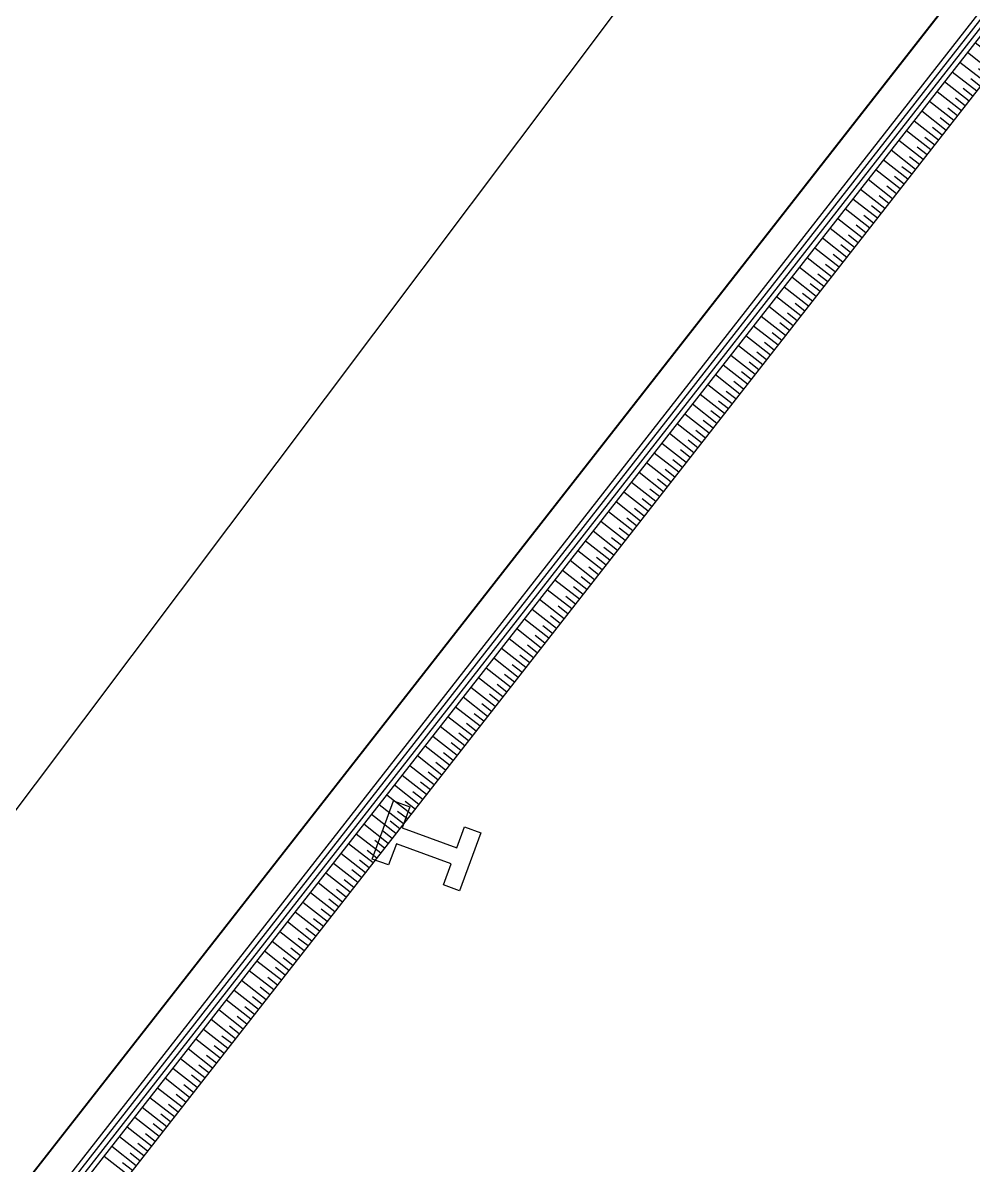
# Model space of a CAD drawing. Extents: x -111898 to 889894, y -2 to 1194865.
# Drawn here: x 565086 to 571220, y 933711 to 941080 of the extents above; entities that cross this region are included whole.
import ezdxf

# ---------------------------------------------------------------- set-up
doc = ezdxf.new("R2010")
doc.units = 0
doc.header["$LTSCALE"] = 10
doc.header["$MEASUREMENT"] = 0
doc.layers.get('Defpoints').update_dxf_attribs({"color": 210})
for name, color, linetype in [('0-WALL', 252, 'Continuous'), ('10平面$0$99平面图例外参$0$A-HATCH-2', 251, 'Continuous'), ('10平面$0$A-LIN-V', 9, 'Continuous'), ('WALL', 252, 'Continuous')]:
    doc.layers.add(name, color=color, linetype=linetype)

# ---------------------------------------------------------------- blocks, each defined once
blk = doc.blocks.new('10平面$0$99平面图例外参$0$$LinePat$填挖边坡')
at = {"color": 0}
for p, q in [((0, 0), (0, -1500)), ((300, 0), (300, -600))]:
    blk.add_line(p, q, dxfattribs=at)
at = {"layer": 'Defpoints', "color": 0}
blk.add_point((600, 0), dxfattribs=at)

msp = doc.modelspace()

# ---------------------------------------------------------------- hatches: boundary and pattern name
at = {"layer": '0-WALL'}
h = msp.add_hatch(dxfattribs=at)
h.set_pattern_fill('草坪或沼泽', color=8, scale=400, angle=-0.200257)
h.set_pattern_definition([(359.79974, (-824318.4, 704905.5), (1605.5824, 1594.398), [240, -48, 64, -48, 240, -960]), (359.79974, (-824398.3, 704953.8), (1605.5824, 1594.398), [160, -120, 240, -120, 160, -800]), (359.79974, (-823836, 705591.9), (1605.5824, 1594.398), [200, -80, 200, -1120]), (359.79974, (-824634.9, 705914.7), (1605.5824, 1594.398), [80, -160, 80, -1280]), (89.79974, (-824474.9, 705914.1), (-1594.398, 1605.5824), [144, -1456]), (89.79974, (-823998.3, 704952.4), (-1594.398, 1605.5824), [160, -1440]), (89.79974, (-823596, 705591), (-1594.398, 1605.5824), [160, -1440]), (44.79974, (-823790.3, 704935.7), (5.5922, 1599.9902), [160, -2102.7417]), (134.79974, (-824206.3, 704937.2), (-1599.9902, 5.5922), [160, -2102.7417]), (63.23469, (-823838.3, 704943.9), (5.5922, 1599.99023), [160, -3417.7088]), (75.7635, (-823918.27, 704952.15), (5.59221, 1599.99023), [160, -6436.969]), (75.7635, (-823516.03, 705590.75), (5.59221, 1599.99023), [128, -6468.969]), (75.7635, (-824442.9, 705914), (5.59221, 1599.99023), [112, -6484.969]), (103.835987, (-824078.27, 704952.7), (5.59221, 1599.99023), [160, -6436.969]), (103.835987, (-823676.03, 705591.3), (5.59221, 1599.99023), [128, -6468.969]), (103.835987, (-824506.9, 705914.2), (5.59221, 1599.99023), [112, -6484.969]), (116.364795, (-824158.3, 704945), (5.5922, 1599.99023), [160, -3417.7069])])
edge = h.paths.add_edge_path()
edge.add_line((741503.08, 933538.38), (741712.87, 934018.57))
edge.add_line((741712.87, 934018.57), (745060.96, 941812.89))
edge.add_line((745060.96, 941812.89), (766890.86, 1001849.76))
edge.add_line((766890.86, 1001849.76), (760346.98, 1016169.02))
edge.add_line((760346.98, 1016169.02), (737579.78, 1026362.54))
edge.add_line((737579.78, 1026362.54), (720756.11, 1037729.77))
edge.add_line((720756.11, 1037729.77), (653654.65, 1067773.01))
edge.add_line((653654.65, 1067773.01), (467795.25, 820503.81))
edge.add_line((467795.25, 820503.81), (468143.58, 820404.89))
edge.add_line((468143.58, 820404.89), (647181.92, 1058601.18))
edge.add_line((647181.92, 1058601.18), (648464.56, 1058132.56))
edge.add_line((648464.56, 1058132.56), (650350.23, 1063296.8))
edge.add_line((650350.23, 1063296.8), (720796.15, 1037558.69))
edge.add_line((720796.15, 1037558.69), (718909.6, 1032395.07))
edge.add_line((718909.6, 1032395.07), (725484.49, 1029992.9))
edge.add_line((725484.49, 1029992.9), (726513.26, 1032808.65))
edge.add_line((726513.26, 1032808.65), (729331.07, 1031779.14))
edge.add_line((729331.07, 1031779.14), (728302.36, 1028963.46))
edge.add_line((728302.36, 1028963.46), (747084.56, 1022101.19))
edge.add_line((747084.56, 1022101.19), (755217.14, 1018452.95))
edge.add_arc((743028.5, 1006160.87), 17310.64, -14.619994, 45.242091, ccw=False)
edge.add_line((759778.64, 1001791.54), (760685.99, 1001458.08))
edge.add_line((760685.99, 1001458.08), (765094.65, 999847.31))
edge.add_line((765094.65, 999847.31), (740941.69, 933744.02))
edge.add_line((740941.69, 933744.02), (741503.08, 933538.38))

# ---------------------------------------------------------------- linework, layer by layer
msp.add_lwpolyline([(538866.53, 897594.94), (540564.37, 902241.95), (583454.23, 957054.5), (585074.39, 956462.56), (585689.2, 958145.32, 0.2033274), (578593.17, 954034.59), (536751.57, 898367.67)], format="xyb", close=True, dxfattribs=at)
at = {"layer": '10平面$0$A-LIN-V', "color": 8}
msp.add_line((541012.29, 902010.93), (572771.16, 942592.39), dxfattribs=at)
at = {"layer": 'WALL', "color": 8}
for p, q in [((540746.79, 902158.45), (572549.71, 942796.2)), ((540776.29, 902142.06), (572575.96, 942775.65)), ((540805.79, 902125.67), (572602.21, 942755.11)), ((540835.29, 902109.28), (572628.46, 942734.57))]:
    msp.add_line(p, q, dxfattribs=at)
msp.add_lwpolyline([(539724.47, 899943.12), (540564.37, 902241.95), (575898.74, 947392.18), (576134.99, 947207.29)], dxfattribs=at)
msp.add_lwpolyline([(568042.76, 935855.96), (567905.49, 935480.25), (567800.29, 935518.69), (567850.39, 935655.82), (567497.23, 935784.86), (567447.12, 935647.72), (567341.92, 935686.16), (567479.19, 936061.87), (567584.39, 936023.43), (567534.29, 935886.3), (567887.45, 935757.26), (567937.56, 935894.4)], close=True, dxfattribs=at)

# ---------------------------------------------------------------- block references
at = {"layer": '10平面$0$99平面图例外参$0$A-HATCH-2', "color": 8, "xscale": 0.133362719495067, "yscale": 0.1333333333333333, "zscale": 0.1333333333333333, "rotation": 231.9534248527314}
for p in [(571390.34, 940827.98), (571341.02, 940764.97), (571242.39, 940638.94), (571291.71, 940701.95), (571193.08, 940575.92), (571143.76, 940512.91), (571094.45, 940449.89), (571045.13, 940386.88), (570995.82, 940323.86), (570897.19, 940197.83), (570946.5, 940260.85), (570847.87, 940134.82), (570798.56, 940071.8), (570749.24, 940008.79), (570699.93, 939945.77), (570650.61, 939882.76), (570551.98, 939756.73), (570601.3, 939819.75), (570502.67, 939693.72), (570453.35, 939630.7), (570404.04, 939567.69), (570354.72, 939504.67), (570305.41, 939441.66), (570206.78, 939315.63), (570256.09, 939378.64), (570157.46, 939252.61), (570108.15, 939189.6), (570058.83, 939126.58), (570009.52, 939063.57), (569960.2, 939000.55), (569861.57, 938874.53), (569910.89, 938937.54), (569812.26, 938811.51), (569762.94, 938748.5), (569713.63, 938685.48), (569664.31, 938622.47), (569615, 938559.45), (569516.37, 938433.42), (569565.68, 938496.44), (569467.05, 938370.41), (569417.74, 938307.39), (569368.42, 938244.38), (569319.11, 938181.36), (569269.79, 938118.35), (569171.16, 937992.32), (569220.48, 938055.33), (569121.85, 937929.3), (569072.53, 937866.29), (569023.22, 937803.28), (568973.9, 937740.26), (568924.59, 937677.25), (568825.96, 937551.22), (568875.27, 937614.23), (568776.64, 937488.2), (568727.33, 937425.19), (568678.01, 937362.17), (568628.7, 937299.16), (568579.38, 937236.14), (568480.75, 937110.11), (568530.07, 937173.13), (568431.44, 937047.1), (568382.12, 936984.08), (568332.81, 936921.07), (568283.49, 936858.06), (568234.18, 936795.04), (568135.55, 936669.01), (568184.86, 936732.03), (568086.23, 936606), (568036.92, 936542.98), (567987.6, 936479.97), (567938.29, 936416.95), (567839.66, 936290.92), (567888.97, 936353.94), (567790.34, 936227.91), (567741.03, 936164.89), (567691.71, 936101.88), (567642.4, 936038.86), (567593.08, 935975.85), (567494.45, 935849.82), (567543.77, 935912.83), (567445.14, 935786.81), (567395.82, 935723.79), (567346.51, 935660.78), (567297.19, 935597.76), (567247.88, 935534.75), (567149.25, 935408.72), (567198.56, 935471.73), (567099.93, 935345.7), (567050.62, 935282.69), (567001.3, 935219.67), (566951.99, 935156.66), (566902.67, 935093.64), (566804.04, 934967.61), (566853.36, 935030.63), (566754.73, 934904.6), (566705.41, 934841.59), (566656.1, 934778.57), (566606.78, 934715.56), (566557.47, 934652.54), (566458.84, 934526.51), (566508.15, 934589.53), (566409.52, 934463.5), (566360.21, 934400.48), (566310.89, 934337.47), (566261.58, 934274.45), (566212.26, 934211.44), (566113.63, 934085.41), (566162.95, 934148.42), (566064.32, 934022.39), (566015, 933959.38), (565965.69, 933896.36), (565916.37, 933833.35), (565867.06, 933770.34), (565768.43, 933644.31), (565817.74, 933707.32)]:
    msp.add_blockref('10平面$0$99平面图例外参$0$$LinePat$填挖边坡', p, dxfattribs=at)

doc.saveas('drawing.dxf')
